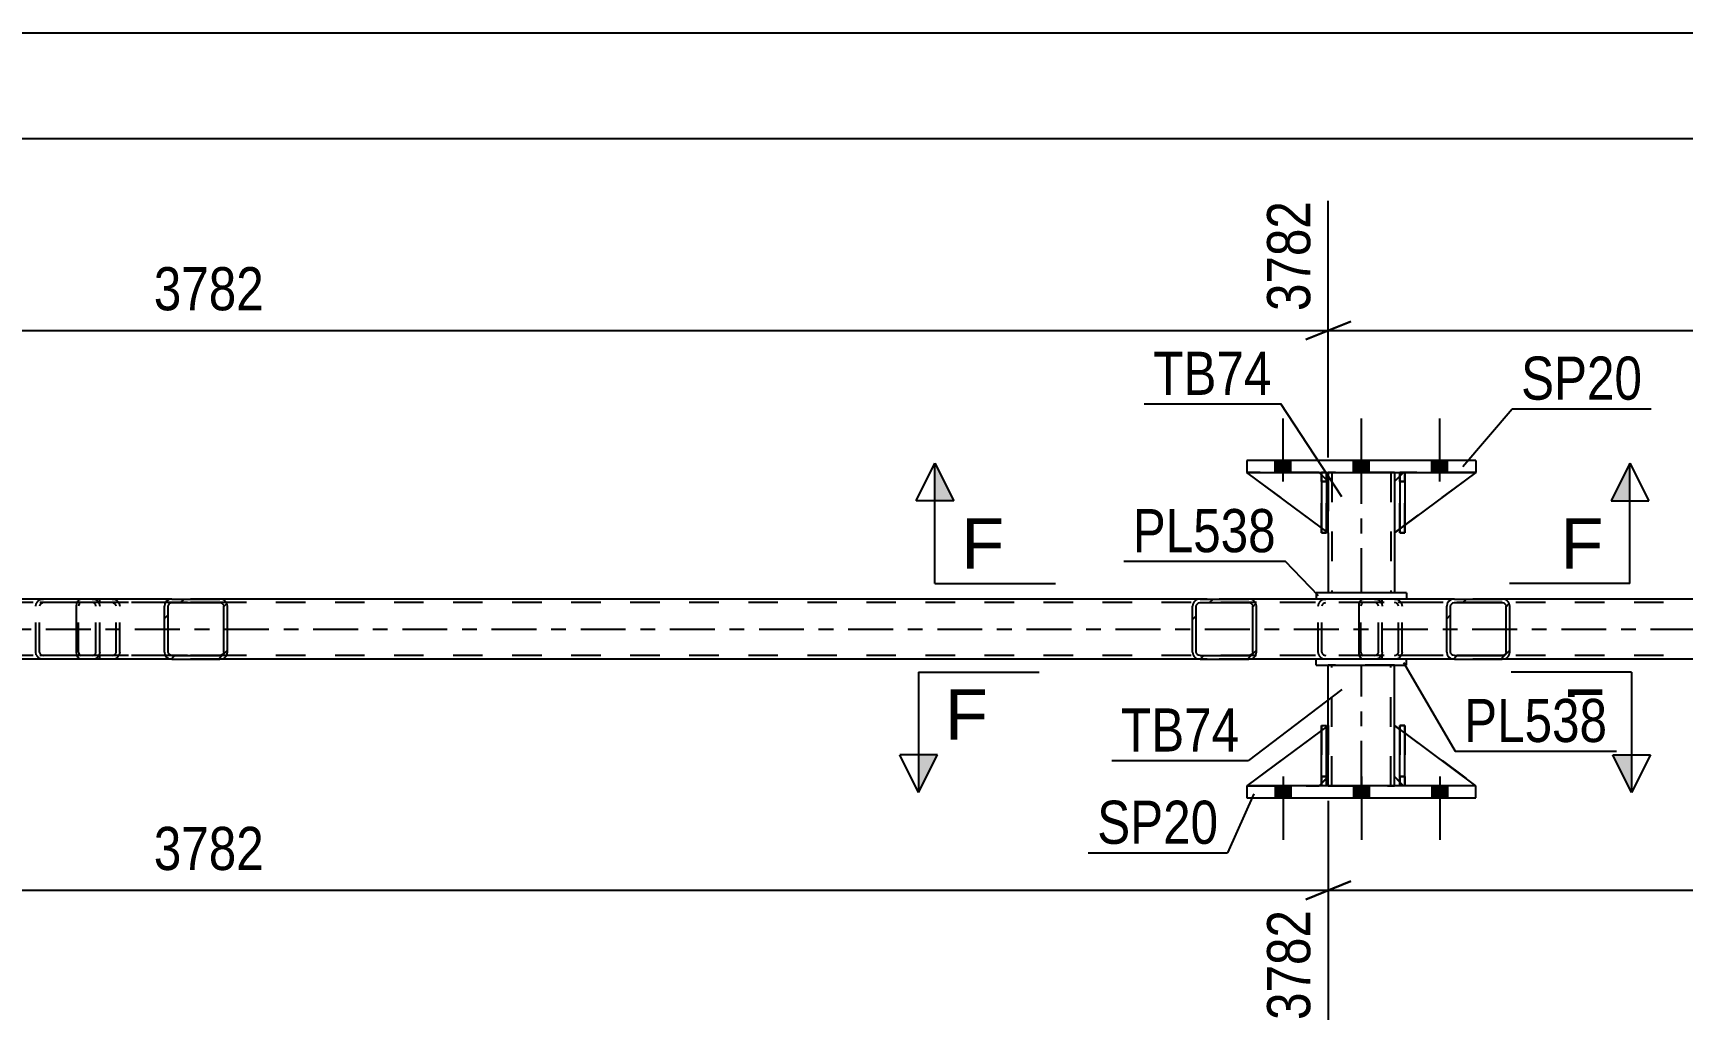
# Model space of a CAD drawing. Header units: millimetres. Extents: x 0 to 841, y 0 to 594.
# Drawn here: x 160.4 to 269.8, y 199.4 to 265.5 of the extents above; entities that cross this region are included whole.
import ezdxf

# ---------------------------------------------------------------- set-up
doc = ezdxf.new("R2010")
doc.units = ezdxf.units.MM
doc.linetypes.add('DXK_LINE_DOT2', pattern=[3.9198, 1.9599, -1.9599])
doc.linetypes.add('DXK_LINE_DOT3', pattern=[5.9187, 2.979, -0.9799, 0.9799, -0.9799])
doc.styles.add('Arial', font='ARIAL.TTF', dxfattribs={"height": 0.2})
doc.styles.add('Arial Narrow', font='ARIALN.TTF', dxfattribs={"height": 0.2})

# ---------------------------------------------------------------- blocks, each defined once
blk = doc.blocks.new('Part-122573939-2884 - 2767')
at = {"color": 7, "linetype": 'DXK_LINE_DOT2'}
for p, q in [((251.42, 219.55), (251.1, 219.55)), ((251.1, 216.15), (251.1, 219.55)), ((251.1, 219.55), (251.1, 215.55)), ((251.42, 219.55), (251.42, 216.15)), ((251.42, 215.55), (251.42, 219.55)), ((251.42, 216.15), (251.1, 216.15)), ((251.1, 215.55), (251.1, 216.15)), ((251.42, 216.15), (251.42, 215.55)), ((251.42, 215.55), (251.1, 215.55)), ((251.42, 215.55), (251.42, 215.55))]:
    blk.add_line(p, q, dxfattribs=at)
blk = doc.blocks.new('Part-122573939-2886 - 2767')
at = {"color": 2, "linetype": 'Continuous'}
for p, q in [((251.1, 215.55), (251.1, 219.55)), ((251.1, 219.55), (251.42, 219.55)), ((251.42, 215.55), (251.42, 219.55)), ((251.1, 215.55), (251.1, 215.55)), ((251.42, 215.55), (251.1, 215.55))]:
    blk.add_line(p, q, dxfattribs=at)
at = {"color": 7, "linetype": 'DXK_LINE_DOT2'}
for p, q in [((251.1, 219.55), (251.1, 216.15)), ((251.42, 216.15), (251.42, 219.55)), ((251.1, 216.15), (251.1, 215.55)), ((251.1, 216.15), (251.42, 216.15)), ((251.42, 215.55), (251.42, 216.15)), ((251.42, 215.55), (251.42, 215.55))]:
    blk.add_line(p, q, dxfattribs=at)
blk = doc.blocks.new('Part-122573939-2887 - 2767')
at = {"color": 7, "linetype": 'DXK_LINE_DOT2'}
for p, q in [((246.35, 219.55), (240.95, 215.55)), ((246.35, 216.15), (246.35, 219.55)), ((246.35, 219.55), (246.35, 216.15)), ((245.75, 215.55), (246.35, 216.15)), ((246.35, 216.15), (245.75, 215.55)), ((246.35, 216.15), (246.35, 216.15)), ((240.95, 215.55), (245.75, 215.55))]:
    blk.add_line(p, q, dxfattribs=at)
blk = doc.blocks.new('Part-122573939-2888 - 2767')
at = {"color": 2, "linetype": 'Continuous'}
for p, q in [((245.9, 219.22), (240.95, 215.55)), ((246.35, 219.55), (246.22, 219.45)), ((246.35, 216.15), (246.35, 219.55)), ((245.9, 215.7), (245.75, 215.55)), ((246.35, 216.15), (246.22, 216.02)), ((246.35, 216.15), (246.35, 216.15))]:
    blk.add_line(p, q, dxfattribs=at)
at = {"color": 7, "linetype": 'DXK_LINE_DOT2'}
for p, q in [((246.22, 219.45), (245.9, 219.22)), ((246.35, 216.15), (246.35, 219.55)), ((246.35, 216.15), (245.75, 215.55)), ((246.22, 216.02), (245.9, 215.7)), ((240.95, 215.55), (245.75, 215.55))]:
    blk.add_line(p, q, dxfattribs=at)
blk = doc.blocks.new('Part-122573939-2889 - 2767')
at = {"color": 7, "linetype": 'DXK_LINE_DOT2'}
for p, q in [((245.9, 235.75), (245.9, 236.35)), ((245.9, 236.35), (245.9, 236.35)), ((245.9, 236.35), (245.9, 232.35)), ((246.22, 236.35), (245.9, 236.35)), ((245.9, 232.35), (245.9, 235.75)), ((245.9, 235.75), (246.22, 235.75)), ((246.22, 235.75), (246.22, 236.35)), ((246.22, 232.35), (246.22, 236.35)), ((246.22, 235.75), (246.22, 232.35)), ((245.9, 232.35), (246.22, 232.35))]:
    blk.add_line(p, q, dxfattribs=at)
blk = doc.blocks.new('Part-122573939-2827 - 2767')
at = {"color": 2, "linetype": 'Continuous'}
for p, q in [((245.9, 215.55), (245.9, 219.55)), ((245.9, 219.55), (246.22, 219.55)), ((246.22, 215.55), (246.22, 219.55)), ((245.9, 215.55), (245.9, 215.55)), ((246.22, 215.55), (245.9, 215.55))]:
    blk.add_line(p, q, dxfattribs=at)
at = {"color": 7, "linetype": 'DXK_LINE_DOT2'}
for p, q in [((245.9, 219.55), (245.9, 216.15)), ((246.22, 216.15), (246.22, 219.55)), ((245.9, 216.15), (245.9, 215.55)), ((245.9, 216.15), (246.22, 216.15)), ((246.22, 215.55), (246.22, 216.15)), ((246.22, 215.55), (246.22, 215.55))]:
    blk.add_line(p, q, dxfattribs=at)
blk = doc.blocks.new('Part-122573939-2832 - 2767')
at = {"color": 7, "linetype": 'DXK_LINE_DOT2'}
for p, q in [((250.75, 216.15), (250.75, 219.55)), ((250.75, 219.55), (256.15, 215.55)), ((251.35, 215.55), (250.75, 216.15)), ((256.15, 215.55), (251.35, 215.55))]:
    blk.add_line(p, q, dxfattribs=at)
blk = doc.blocks.new('Part-122573939-2833 - 2767')
at = {"color": 2, "linetype": 'Continuous'}
for p, q in [((250.75, 216.15), (250.75, 219.55)), ((251.1, 219.29), (250.75, 219.55)), ((256.15, 215.55), (251.42, 219.05)), ((251.1, 215.79), (250.75, 216.15))]:
    blk.add_line(p, q, dxfattribs=at)
at = {"color": 7, "linetype": 'DXK_LINE_DOT2'}
for p, q in [((251.42, 219.05), (251.1, 219.29)), ((251.35, 215.55), (251.1, 215.79)), ((256.15, 215.55), (251.35, 215.55)), ((256.15, 215.55), (256.15, 215.55)), ((256.15, 215.55), (256.15, 215.55))]:
    blk.add_line(p, q, dxfattribs=at)
blk = doc.blocks.new('Part-122573939-2854 - 2767')
at = {"color": 2, "linetype": 'Continuous'}
for p, q in [((245.9, 232.68), (240.95, 236.35)), ((245.9, 236.19), (245.75, 236.35)), ((246.35, 235.75), (246.22, 235.87)), ((246.35, 235.75), (246.35, 235.75)), ((246.35, 232.35), (246.35, 235.75)), ((246.22, 232.44), (246.35, 232.35)), ((246.35, 232.35), (246.35, 232.35))]:
    blk.add_line(p, q, dxfattribs=at)
at = {"color": 7, "linetype": 'DXK_LINE_DOT2'}
for p, q in [((245.75, 236.35), (240.95, 236.35)), ((245.75, 236.35), (246.35, 235.75)), ((246.22, 235.87), (245.9, 236.19)), ((246.35, 235.75), (246.35, 232.35)), ((246.22, 232.44), (245.9, 232.68))]:
    blk.add_line(p, q, dxfattribs=at)
blk = doc.blocks.new('Part-122573939-2855 - 2767')
at = {"color": 7, "linetype": 'DXK_LINE_DOT2'}
for p, q in [((246.35, 232.35), (240.95, 236.35)), ((240.95, 236.35), (245.75, 236.35)), ((245.75, 236.35), (246.35, 235.75)), ((246.35, 235.75), (245.75, 236.35)), ((246.35, 235.75), (246.35, 232.35)), ((246.35, 235.75), (246.35, 235.75)), ((246.35, 235.75), (246.35, 232.35))]:
    blk.add_line(p, q, dxfattribs=at)
blk = doc.blocks.new('Part-122573939-2856 - 2767')
at = {"color": 2, "linetype": 'Continuous'}
for p, q in [((251.42, 236.35), (251.1, 236.35)), ((251.1, 236.35), (251.1, 232.35)), ((251.42, 236.35), (251.42, 236.35)), ((251.42, 236.35), (251.42, 232.35)), ((251.42, 232.35), (251.1, 232.35))]:
    blk.add_line(p, q, dxfattribs=at)
at = {"color": 7, "linetype": 'DXK_LINE_DOT2'}
for p, q in [((251.1, 235.75), (251.1, 236.35)), ((251.42, 235.75), (251.1, 235.75)), ((251.1, 235.75), (251.1, 232.35)), ((251.42, 235.75), (251.42, 236.35)), ((251.42, 236.35), (251.42, 236.35)), ((251.42, 232.35), (251.42, 235.75))]:
    blk.add_line(p, q, dxfattribs=at)
blk = doc.blocks.new('Part-122573939-2921 - 2767')
at = {"color": 2, "linetype": 'Continuous'}
for p, q in [((251.55, 228.35), (245.55, 228.35)), ((245.55, 228.35), (245.55, 227.95)), ((251.55, 228.35), (251.55, 227.95))]:
    blk.add_line(p, q, dxfattribs=at)
at = {"color": 7, "linetype": 'DXK_LINE_DOT2'}
blk.add_line((251.55, 227.95), (245.55, 227.95), dxfattribs=at)
blk = doc.blocks.new('Part-122573939-2876 - 2767')
at = {"color": 2, "linetype": 'Continuous'}
for p, q in [((251.1, 236.1), (250.75, 235.75)), ((250.75, 235.75), (250.75, 232.35)), ((256.15, 236.35), (251.42, 232.85)), ((251.1, 232.61), (250.75, 232.35))]:
    blk.add_line(p, q, dxfattribs=at)
at = {"color": 7, "linetype": 'DXK_LINE_DOT2'}
for p, q in [((251.35, 236.35), (251.1, 236.1)), ((256.15, 236.35), (251.35, 236.35)), ((251.42, 232.85), (251.1, 232.61))]:
    blk.add_line(p, q, dxfattribs=at)
blk = doc.blocks.new('Part-122573939-2877 - 2767')
at = {"color": 7, "linetype": 'DXK_LINE_DOT2'}
for p, q in [((251.35, 236.35), (250.75, 235.75)), ((250.75, 232.35), (256.15, 236.35)), ((250.75, 235.75), (250.75, 232.35)), ((256.15, 236.35), (251.35, 236.35))]:
    blk.add_line(p, q, dxfattribs=at)
blk = doc.blocks.new('Bolt-122573939-2943 - 2767')
at = {"linetype": 'Continuous'}
for points in [[(243.87, 215.55), (242.83, 215.55), (242.83, 214.75), (243.87, 214.75)], [(243.87, 215.55), (242.83, 215.55), (242.83, 214.75), (243.87, 214.75)], [(243.87, 215.55), (242.83, 215.55), (242.83, 214.75), (243.87, 214.75)], [(249.07, 215.55), (248.03, 215.55), (248.03, 214.75), (249.07, 214.75)], [(249.07, 215.55), (248.03, 215.55), (248.03, 214.75), (249.07, 214.75)], [(254.27, 215.55), (253.23, 215.55), (253.23, 214.75), (254.27, 214.75)], [(254.27, 215.55), (253.23, 215.55), (253.23, 214.75), (254.27, 214.75)], [(254.27, 215.55), (253.23, 215.55), (253.23, 214.75), (254.27, 214.75)]]:
    blk.add_hatch(color=1, dxfattribs=at).paths.add_polyline_path(points)
at = {"color": 1, "linetype": 'Continuous'}
for p, q in [((243.35, 216.15), (243.35, 211.95)), ((243.35, 216.15), (243.35, 211.95)), ((243.35, 216.15), (243.35, 211.95)), ((248.55, 216.15), (248.55, 211.95)), ((248.55, 216.15), (248.55, 211.95)), ((253.75, 216.15), (253.75, 211.95)), ((253.75, 216.15), (253.75, 211.95)), ((253.75, 216.15), (253.75, 211.95)), ((242.83, 215.55), (242.83, 214.75)), ((242.83, 215.55), (242.83, 214.75)), ((242.83, 215.55), (242.83, 214.75)), ((243.87, 215.55), (243.87, 214.75)), ((243.87, 215.55), (243.87, 214.75)), ((243.87, 215.55), (243.87, 214.75)), ((248.03, 215.55), (248.03, 214.75)), ((248.03, 215.55), (248.03, 214.75)), ((249.07, 215.55), (249.07, 214.75)), ((249.07, 215.55), (249.07, 214.75)), ((253.23, 215.55), (253.23, 214.75)), ((253.23, 215.55), (253.23, 214.75)), ((253.23, 215.55), (253.23, 214.75)), ((254.27, 215.55), (254.27, 214.75)), ((254.27, 215.55), (254.27, 214.75)), ((254.27, 215.55), (254.27, 214.75))]:
    blk.add_line(p, q, dxfattribs=at)
blk = doc.blocks.new('Bolt-122573939-2944 - 2767')
at = {"linetype": 'Continuous'}
for points in [[(242.83, 236.35), (243.87, 236.35), (243.87, 237.15), (242.83, 237.15)], [(242.83, 236.35), (243.87, 236.35), (243.87, 237.15), (242.83, 237.15)], [(242.83, 236.35), (243.87, 236.35), (243.87, 237.15), (242.83, 237.15)], [(248.03, 236.35), (249.07, 236.35), (249.07, 237.15), (248.03, 237.15)], [(248.03, 236.35), (249.07, 236.35), (249.07, 237.15), (248.03, 237.15)], [(253.23, 236.35), (254.27, 236.35), (254.27, 237.15), (253.23, 237.15)], [(253.23, 236.35), (254.27, 236.35), (254.27, 237.15), (253.23, 237.15)], [(253.23, 236.35), (254.27, 236.35), (254.27, 237.15), (253.23, 237.15)]]:
    blk.add_hatch(color=1, dxfattribs=at).paths.add_polyline_path(points)
at = {"color": 1, "linetype": 'Continuous'}
for p, q in [((243.35, 235.75), (243.35, 239.95)), ((243.35, 235.75), (243.35, 239.95)), ((243.35, 235.75), (243.35, 239.95)), ((248.55, 235.75), (248.55, 239.95)), ((248.55, 235.75), (248.55, 239.95)), ((253.75, 235.75), (253.75, 239.95)), ((253.75, 235.75), (253.75, 239.95)), ((253.75, 235.75), (253.75, 239.95)), ((242.83, 236.35), (242.83, 237.15)), ((242.83, 236.35), (242.83, 237.15)), ((242.83, 236.35), (242.83, 237.15)), ((243.87, 236.35), (243.87, 237.15)), ((243.87, 236.35), (243.87, 237.15)), ((243.87, 236.35), (243.87, 237.15)), ((248.03, 236.35), (248.03, 237.15)), ((248.03, 236.35), (248.03, 237.15)), ((249.07, 236.35), (249.07, 237.15)), ((249.07, 236.35), (249.07, 237.15)), ((253.23, 236.35), (253.23, 237.15)), ((253.23, 236.35), (253.23, 237.15)), ((253.23, 236.35), (253.23, 237.15)), ((254.27, 236.35), (254.27, 237.15)), ((254.27, 236.35), (254.27, 237.15)), ((254.27, 236.35), (254.27, 237.15))]:
    blk.add_line(p, q, dxfattribs=at)
blk = doc.blocks.new('Part-122573939-2958 - 2767')
at = {"color": 2, "linetype": 'Continuous'}
for p, q in [((246.35, 236.35), (246.35, 235.75)), ((250.75, 236.35), (250.75, 235.75)), ((246.35, 232.35), (246.35, 228.35)), ((250.75, 232.35), (250.75, 228.35))]:
    blk.add_line(p, q, dxfattribs=at)
at = {"color": 7, "linetype": 'DXK_LINE_DOT2'}
for p, q in [((250.75, 236.35), (246.35, 236.35)), ((246.35, 235.75), (246.35, 232.35)), ((246.59, 236.35), (246.59, 228.35)), ((250.51, 236.35), (250.51, 228.35)), ((250.75, 235.75), (250.75, 232.35)), ((250.75, 228.35), (246.35, 228.35))]:
    blk.add_line(p, q, dxfattribs=at)
at = {"color": 7, "linetype": 'DXK_LINE_DOT3'}
blk.add_line((248.55, 228.35), (248.55, 236.35), dxfattribs=at)
blk = doc.blocks.new('Part-122573939-2960 - 2767')
at = {"color": 7, "linetype": 'DXK_LINE_DOT2'}
for p, q in [((251.1, 235.75), (251.1, 236.35)), ((251.1, 236.35), (251.1, 236.35)), ((251.1, 236.35), (251.1, 232.35)), ((251.42, 236.35), (251.1, 236.35)), ((251.1, 232.35), (251.1, 235.75)), ((251.1, 235.75), (251.42, 235.75)), ((251.42, 235.75), (251.42, 236.35)), ((251.42, 232.35), (251.42, 236.35)), ((251.42, 235.75), (251.42, 232.35)), ((251.1, 232.35), (251.42, 232.35))]:
    blk.add_line(p, q, dxfattribs=at)
blk = doc.blocks.new('Part-122573939-2968 - 2767')
at = {"color": 2, "linetype": 'Continuous'}
for p, q in [((246.22, 236.35), (245.9, 236.35)), ((245.9, 236.35), (245.9, 232.35)), ((246.22, 236.35), (246.22, 236.35)), ((246.22, 236.35), (246.22, 232.35)), ((246.22, 232.35), (245.9, 232.35))]:
    blk.add_line(p, q, dxfattribs=at)
at = {"color": 7, "linetype": 'DXK_LINE_DOT2'}
for p, q in [((245.9, 235.75), (245.9, 236.35)), ((246.22, 235.75), (245.9, 235.75)), ((245.9, 235.75), (245.9, 232.35)), ((246.22, 235.75), (246.22, 236.35)), ((246.22, 236.35), (246.22, 236.35)), ((246.22, 232.35), (246.22, 235.75))]:
    blk.add_line(p, q, dxfattribs=at)
blk = doc.blocks.new('Part-122573939-2976 - 2767')
at = {"color": 2, "linetype": 'Continuous'}
for p, q in [((256.15, 215.55), (240.95, 215.55)), ((240.95, 215.55), (240.95, 214.75)), ((240.95, 214.75), (256.15, 214.75)), ((256.15, 214.75), (256.15, 215.55))]:
    blk.add_line(p, q, dxfattribs=at)
blk = doc.blocks.new('Part-122573939-2981 - 2767')
at = {"color": 2, "linetype": 'Continuous'}
for p, q in [((256.15, 237.15), (240.95, 237.15)), ((240.95, 237.15), (240.95, 236.35)), ((256.15, 237.15), (256.15, 236.35)), ((240.95, 236.35), (256.15, 236.35))]:
    blk.add_line(p, q, dxfattribs=at)
blk = doc.blocks.new('Part-122573939-2986 - 2767')
at = {"color": 2, "linetype": 'Continuous'}
for p, q in [((246.35, 219.55), (246.35, 223.55)), ((250.75, 219.55), (250.75, 223.55)), ((246.35, 215.55), (246.35, 216.15)), ((250.75, 215.55), (250.75, 216.15))]:
    blk.add_line(p, q, dxfattribs=at)
at = {"color": 7, "linetype": 'DXK_LINE_DOT2'}
for p, q in [((250.75, 223.55), (246.35, 223.55)), ((246.59, 215.55), (246.59, 223.55)), ((250.51, 215.55), (250.51, 223.55)), ((246.35, 216.15), (246.35, 219.55)), ((250.75, 216.15), (250.75, 219.55)), ((246.35, 215.55), (250.75, 215.55))]:
    blk.add_line(p, q, dxfattribs=at)
at = {"color": 7, "linetype": 'DXK_LINE_DOT3'}
blk.add_line((248.55, 215.55), (248.55, 223.55), dxfattribs=at)
blk = doc.blocks.new('Part-122573939-2991 - 2767')
at = {"color": 2, "linetype": 'Continuous'}
for p, q in [((245.55, 223.55), (245.55, 223.95)), ((245.55, 223.55), (251.55, 223.55)), ((251.55, 223.55), (251.55, 223.95))]:
    blk.add_line(p, q, dxfattribs=at)
at = {"color": 7, "linetype": 'DXK_LINE_DOT2'}
blk.add_line((251.55, 223.95), (245.55, 223.95), dxfattribs=at)
blk = doc.blocks.new('Part-122573939-2993 - 2767')
at = {"color": 7, "linetype": 'DXK_LINE_DOT2'}
for p, q in [((245.9, 219.55), (246.22, 219.55)), ((245.9, 216.15), (245.9, 219.55)), ((245.9, 219.55), (245.9, 215.55)), ((246.22, 219.55), (246.22, 216.15)), ((246.22, 215.55), (246.22, 219.45)), ((246.22, 216.15), (245.9, 216.15)), ((245.9, 215.55), (245.9, 216.15)), ((246.22, 216.15), (246.22, 215.55)), ((246.22, 215.55), (245.9, 215.55)), ((246.22, 215.55), (246.22, 215.55))]:
    blk.add_line(p, q, dxfattribs=at)
blk = doc.blocks.new('Part-122573939-2995 - 2767')
at = {"linetype": 'Continuous'}
h = blk.add_hatch(dxfattribs=at)
h.set_pattern_fill('', scale=0.7, style=0, pattern_type=0)
h.set_pattern_definition([(45, (258.3638, 227.6517), (-1.57154, 1.57154), [])])
h.paths.add_polyline_path([(258.4, 227.47), (258.36, 227.65), (258.25, 227.81), (258.09, 227.91), (257.9, 227.95), (254.72, 227.95), (254.52, 227.91), (254.36, 227.81), (254.25, 227.65), (254.21, 227.47), (254.21, 224.43), (254.25, 224.24), (254.36, 224.09), (254.52, 223.98), (254.72, 223.95), (257.9, 223.95), (258.09, 223.98), (258.25, 224.09), (258.36, 224.24), (258.4, 224.43)])
h.paths.add_polyline_path([(258.13, 224.34), (258.08, 224.26), (258, 224.21), (257.9, 224.19), (254.72, 224.19), (254.62, 224.21), (254.54, 224.26), (254.48, 224.34), (254.46, 224.43), (254.46, 227.47), (254.48, 227.56), (254.54, 227.64), (254.62, 227.69), (254.72, 227.71), (257.9, 227.71), (258, 227.69), (258.08, 227.64), (258.13, 227.56), (258.15, 227.47), (258.15, 224.43)])
at = {"color": 2, "linetype": 'Continuous'}
for p, q in [((248.41, 227.65), (248.47, 227.81)), ((248.47, 227.81), (248.55, 227.91)), ((248.55, 227.91), (248.66, 227.95)), ((254.72, 227.95), (248.66, 227.95)), ((254.72, 227.95), (254.52, 227.91)), ((254.62, 227.69), (254.72, 227.71)), ((254.72, 227.95), (257.9, 227.95)), ((254.72, 227.71), (257.9, 227.71)), ((258.09, 227.91), (257.9, 227.95)), ((257.9, 227.71), (258, 227.69)), ((248.39, 227.47), (248.41, 227.65)), ((248.39, 224.43), (248.39, 227.47)), ((254.25, 227.65), (254.21, 227.47)), ((254.21, 224.43), (254.21, 227.47)), ((254.46, 227.47), (254.48, 227.56)), ((254.46, 224.43), (254.46, 227.47)), ((254.48, 227.56), (254.54, 227.64)), ((254.54, 227.64), (254.62, 227.69)), ((258, 227.69), (258.08, 227.64)), ((258.08, 227.64), (258.13, 227.56)), ((258.13, 227.56), (258.15, 227.47)), ((258.15, 224.43), (258.15, 227.47)), ((258.4, 227.47), (258.36, 227.65)), ((258.4, 224.43), (258.4, 227.47)), ((248.41, 224.24), (248.39, 224.43)), ((254.21, 224.43), (254.25, 224.24)), ((254.48, 224.34), (254.46, 224.43)), ((258.15, 224.43), (258.13, 224.34)), ((258.36, 224.24), (258.4, 224.43)), ((248.47, 224.09), (248.41, 224.24)), ((248.55, 223.98), (248.47, 224.09)), ((248.66, 223.95), (248.55, 223.98)), ((254.72, 223.95), (248.66, 223.95)), ((254.54, 224.26), (254.48, 224.34)), ((254.52, 223.98), (254.72, 223.95)), ((254.62, 224.21), (254.54, 224.26)), ((254.72, 224.19), (254.62, 224.21)), ((254.72, 224.19), (257.9, 224.19)), ((254.72, 223.95), (257.9, 223.95)), ((258, 224.21), (257.9, 224.19)), ((257.9, 223.95), (258.09, 223.98)), ((258.08, 224.26), (258, 224.21)), ((258.13, 224.34), (258.08, 224.26))]:
    blk.add_line(p, q, dxfattribs=at)
at = {"color": 7, "linetype": 'DXK_LINE_DOT2'}
for p, q in [((248.66, 227.71), (248.61, 227.69)), ((257.9, 227.71), (248.66, 227.71)), ((249.93, 227.71), (249.93, 227.95)), ((250.75, 227.95), (250.94, 227.91)), ((250.85, 227.69), (250.75, 227.71)), ((257.9, 227.95), (254.72, 227.95)), ((248.53, 227.56), (248.52, 227.47)), ((248.52, 224.43), (248.52, 227.47)), ((248.56, 227.64), (248.53, 227.56)), ((248.61, 227.69), (248.56, 227.64)), ((250.93, 227.64), (250.85, 227.69)), ((250.98, 227.56), (250.93, 227.64)), ((251, 227.47), (250.98, 227.56)), ((251, 224.43), (251, 227.47)), ((251.21, 227.65), (251.25, 227.47)), ((251.25, 224.43), (251.25, 227.47)), ((248.52, 224.43), (248.53, 224.34)), ((250.98, 224.34), (251, 224.43)), ((251.25, 224.43), (251.21, 224.24)), ((248.53, 224.34), (248.56, 224.26)), ((248.56, 224.26), (248.61, 224.21)), ((248.61, 224.21), (248.66, 224.19)), ((257.9, 224.19), (248.66, 224.19)), ((249.93, 223.95), (249.93, 224.19)), ((250.75, 224.19), (250.85, 224.21)), ((250.94, 223.98), (250.75, 223.95)), ((250.85, 224.21), (250.93, 224.26)), ((250.93, 224.26), (250.98, 224.34)), ((257.9, 223.95), (254.72, 223.95))]:
    blk.add_line(p, q, dxfattribs=at)
for centre, start, end in [((250.76, 227.45), 23.8494, 68.8059), ((250.76, 224.44), 291.1941, 336.1506)]:
    blk.add_arc(centre, 0.492, start, end, dxfattribs=at)
at = {"color": 2, "linetype": 'Continuous'}
for centre, start, end in [((254.7, 227.45), 111.1941, 156.1506), ((257.91, 227.45), 23.8494, 68.8059), ((254.7, 224.44), 203.8494, 248.8059), ((257.91, 224.44), 291.1941, 336.1506)]:
    blk.add_arc(centre, 0.492, start, end, dxfattribs=at)
blk = doc.blocks.new('Part-122573939-2996 - 2767')
at = {"linetype": 'Continuous'}
h = blk.add_hatch(dxfattribs=at)
h.set_pattern_fill('', scale=0.7, style=0, pattern_type=0)
h.set_pattern_definition([(45, (241.5458, 227.6517), (-1.57154, 1.57154), [])])
h.paths.add_polyline_path([(241.58, 227.47), (241.55, 227.65), (241.44, 227.81), (241.27, 227.91), (241.07, 227.95), (237.84, 227.95), (237.64, 227.91), (237.48, 227.81), (237.37, 227.65), (237.33, 227.47), (237.33, 224.43), (237.37, 224.24), (237.48, 224.09), (237.64, 223.98), (237.84, 223.95), (241.07, 223.95), (241.27, 223.98), (241.44, 224.09), (241.55, 224.24), (241.58, 224.43)])
h.paths.add_polyline_path([(241.31, 224.34), (241.25, 224.26), (241.17, 224.21), (241.07, 224.19), (237.84, 224.19), (237.74, 224.21), (237.66, 224.26), (237.6, 224.34), (237.58, 224.43), (237.58, 227.47), (237.6, 227.56), (237.66, 227.64), (237.74, 227.69), (237.84, 227.71), (241.07, 227.71), (241.17, 227.69), (241.25, 227.64), (241.31, 227.56), (241.33, 227.47), (241.33, 224.43)])
at = {"color": 2, "linetype": 'Continuous'}
for p, q in [((237.84, 227.95), (237.64, 227.91)), ((237.74, 227.69), (237.84, 227.71)), ((237.84, 227.95), (241.07, 227.95)), ((237.84, 227.71), (241.07, 227.71)), ((248.66, 227.95), (241.07, 227.95)), ((241.27, 227.91), (241.07, 227.95)), ((241.07, 227.71), (241.17, 227.69)), ((237.37, 227.65), (237.33, 227.47)), ((237.33, 224.43), (237.33, 227.47)), ((237.58, 227.47), (237.6, 227.56)), ((237.58, 224.43), (237.58, 227.47)), ((237.6, 227.56), (237.66, 227.64)), ((237.66, 227.64), (237.74, 227.69)), ((241.17, 227.69), (241.25, 227.64)), ((241.25, 227.64), (241.31, 227.56)), ((241.31, 227.56), (241.33, 227.47)), ((241.33, 224.43), (241.33, 227.47)), ((241.58, 227.47), (241.55, 227.65)), ((241.58, 224.43), (241.58, 227.47)), ((237.33, 224.43), (237.37, 224.24)), ((237.6, 224.34), (237.58, 224.43)), ((241.33, 224.43), (241.31, 224.34)), ((241.55, 224.24), (241.58, 224.43)), ((237.66, 224.26), (237.6, 224.34)), ((237.64, 223.98), (237.84, 223.95)), ((237.74, 224.21), (237.66, 224.26)), ((237.84, 224.19), (237.74, 224.21)), ((237.84, 224.19), (241.07, 224.19)), ((237.84, 223.95), (241.07, 223.95)), ((241.17, 224.21), (241.07, 224.19)), ((241.07, 223.95), (241.27, 223.98)), ((248.66, 223.95), (241.07, 223.95)), ((241.25, 224.26), (241.17, 224.21)), ((241.31, 224.34), (241.25, 224.26))]:
    blk.add_line(p, q, dxfattribs=at)
at = {"color": 7, "linetype": 'DXK_LINE_DOT2'}
for p, q in [((241.07, 227.95), (237.84, 227.95)), ((249.42, 227.71), (237.84, 227.71)), ((245.99, 227.91), (246.19, 227.95)), ((246.09, 227.69), (246.19, 227.71)), ((249.42, 227.95), (248.66, 227.95)), ((249.42, 227.95), (249.62, 227.91)), ((249.52, 227.69), (249.42, 227.71)), ((245.68, 227.47), (245.72, 227.65)), ((245.68, 224.43), (245.68, 227.47)), ((245.95, 227.56), (245.93, 227.47)), ((245.93, 224.43), (245.93, 227.47)), ((246.01, 227.64), (245.95, 227.56)), ((246.01, 227.64), (246.03, 227.65)), ((246.03, 227.65), (246.09, 227.69)), ((249.6, 227.64), (249.52, 227.69)), ((249.66, 227.56), (249.6, 227.64)), ((249.68, 227.47), (249.66, 227.56)), ((249.68, 224.43), (249.68, 227.47)), ((249.9, 227.65), (249.93, 227.47)), ((249.93, 224.43), (249.93, 227.47)), ((245.72, 224.24), (245.68, 224.43)), ((245.93, 224.43), (245.95, 224.34)), ((249.66, 224.34), (249.68, 224.43)), ((249.93, 224.43), (249.9, 224.24)), ((249.42, 224.19), (237.84, 224.19)), ((241.07, 223.95), (237.84, 223.95)), ((245.95, 224.34), (246.01, 224.26)), ((246.19, 223.95), (245.99, 223.98)), ((246.01, 224.26), (246.03, 224.24)), ((246.03, 224.24), (246.09, 224.21)), ((246.09, 224.21), (246.19, 224.19)), ((249.42, 223.95), (248.66, 223.95)), ((249.42, 224.19), (249.52, 224.21)), ((249.62, 223.98), (249.42, 223.95)), ((249.52, 224.21), (249.6, 224.26)), ((249.6, 224.26), (249.66, 224.34))]:
    blk.add_line(p, q, dxfattribs=at)
at = {"color": 2, "linetype": 'Continuous'}
for centre, start, end in [((237.82, 227.45), 110.7583, 155.68), ((241.09, 227.45), 24.32, 69.2417), ((237.82, 224.45), 204.32, 249.2417), ((241.09, 224.45), 290.7583, 335.68)]:
    blk.add_arc(centre, 0.496, start, end, dxfattribs=at)
at = {"color": 7, "linetype": 'DXK_LINE_DOT2'}
for centre, start, end in [((246.17, 227.45), 110.7583, 155.68), ((249.44, 227.45), 24.32, 69.2417), ((246.17, 224.45), 204.32, 249.2417), ((249.44, 224.45), 290.7583, 335.68)]:
    blk.add_arc(centre, 0.496, start, end, dxfattribs=at)
blk = doc.blocks.new('Part-122573939-2997 - 2767')
at = {"linetype": 'Continuous'}
h = blk.add_hatch(dxfattribs=at)
h.set_pattern_fill('', scale=0.7, style=0, pattern_type=0)
h.set_pattern_definition([(45, (173.2296, 227.6517), (-1.57154, 1.57154), [])])
h.paths.add_polyline_path([(173.27, 227.47), (173.23, 227.65), (173.12, 227.81), (172.96, 227.91), (172.77, 227.95), (169.58, 227.95), (169.39, 227.91), (169.23, 227.81), (169.12, 227.65), (169.08, 227.47), (169.08, 224.43), (169.12, 224.24), (169.23, 224.09), (169.39, 223.98), (169.58, 223.95), (172.77, 223.95), (172.96, 223.98), (173.12, 224.09), (173.23, 224.24), (173.27, 224.43)])
h.paths.add_polyline_path([(173, 224.34), (172.94, 224.26), (172.86, 224.21), (172.77, 224.19), (169.58, 224.19), (169.48, 224.21), (169.4, 224.26), (169.35, 224.34), (169.33, 224.43), (169.33, 227.47), (169.35, 227.56), (169.4, 227.64), (169.48, 227.69), (169.58, 227.71), (172.77, 227.71), (172.86, 227.69), (172.94, 227.64), (173, 227.56), (173.02, 227.47), (173.02, 224.43)])
at = {"color": 2, "linetype": 'Continuous'}
for p, q in [((163.27, 227.65), (163.33, 227.81)), ((163.33, 227.81), (163.42, 227.91)), ((163.42, 227.91), (163.52, 227.95)), ((169.58, 227.95), (163.52, 227.95)), ((169.58, 227.95), (169.39, 227.91)), ((169.48, 227.69), (169.58, 227.71)), ((169.58, 227.95), (172.77, 227.95)), ((169.58, 227.71), (172.77, 227.71)), ((172.96, 227.91), (172.77, 227.95)), ((172.77, 227.71), (172.86, 227.69)), ((163.25, 227.47), (163.27, 227.65)), ((163.25, 224.43), (163.25, 227.47)), ((169.12, 227.65), (169.08, 227.47)), ((169.08, 224.43), (169.08, 227.47)), ((169.33, 227.47), (169.35, 227.56)), ((169.33, 224.43), (169.33, 227.47)), ((169.35, 227.56), (169.4, 227.64)), ((169.4, 227.64), (169.48, 227.69)), ((172.86, 227.69), (172.94, 227.64)), ((172.94, 227.64), (173, 227.56)), ((173, 227.56), (173.02, 227.47)), ((173.02, 224.43), (173.02, 227.47)), ((173.27, 227.47), (173.23, 227.65)), ((173.27, 224.43), (173.27, 227.47)), ((163.27, 224.24), (163.25, 224.43)), ((169.08, 224.43), (169.12, 224.24)), ((169.35, 224.34), (169.33, 224.43)), ((173.02, 224.43), (173, 224.34)), ((173.23, 224.24), (173.27, 224.43)), ((163.33, 224.09), (163.27, 224.24)), ((163.42, 223.98), (163.33, 224.09)), ((163.52, 223.95), (163.42, 223.98)), ((169.58, 223.95), (163.52, 223.95)), ((169.4, 224.26), (169.35, 224.34)), ((169.39, 223.98), (169.58, 223.95)), ((169.48, 224.21), (169.4, 224.26)), ((169.58, 224.19), (169.48, 224.21)), ((169.58, 224.19), (172.77, 224.19)), ((169.58, 223.95), (172.77, 223.95)), ((172.86, 224.21), (172.77, 224.19)), ((172.77, 223.95), (172.96, 223.98)), ((172.94, 224.26), (172.86, 224.21)), ((173, 224.34), (172.94, 224.26))]:
    blk.add_line(p, q, dxfattribs=at)
at = {"color": 7, "linetype": 'DXK_LINE_DOT2'}
for p, q in [((163.52, 227.71), (163.47, 227.69)), ((172.77, 227.71), (163.52, 227.71)), ((164.8, 227.71), (164.8, 227.95)), ((165.61, 227.95), (165.81, 227.91)), ((165.71, 227.69), (165.61, 227.71)), ((172.77, 227.95), (169.58, 227.95)), ((163.4, 227.56), (163.39, 227.47)), ((163.39, 224.43), (163.39, 227.47)), ((163.43, 227.64), (163.4, 227.56)), ((163.47, 227.69), (163.43, 227.64)), ((165.79, 227.64), (165.71, 227.69)), ((165.85, 227.56), (165.79, 227.64)), ((165.87, 227.47), (165.85, 227.56)), ((165.87, 224.43), (165.87, 227.47)), ((166.08, 227.65), (166.12, 227.47)), ((166.12, 224.43), (166.12, 227.47)), ((163.39, 224.43), (163.4, 224.34)), ((165.85, 224.34), (165.87, 224.43)), ((166.12, 224.43), (166.08, 224.24)), ((163.4, 224.34), (163.43, 224.26)), ((163.43, 224.26), (163.47, 224.21)), ((163.47, 224.21), (163.52, 224.19)), ((172.77, 224.19), (163.52, 224.19)), ((164.8, 223.95), (164.8, 224.19)), ((165.61, 224.19), (165.71, 224.21)), ((165.81, 223.98), (165.61, 223.95)), ((165.71, 224.21), (165.79, 224.26)), ((165.79, 224.26), (165.85, 224.34)), ((172.77, 223.95), (169.58, 223.95))]:
    blk.add_line(p, q, dxfattribs=at)
for centre, start, end in [((165.63, 227.45), 23.8494, 68.8059), ((165.63, 224.44), 291.1941, 336.1506)]:
    blk.add_arc(centre, 0.492, start, end, dxfattribs=at)
at = {"color": 2, "linetype": 'Continuous'}
for centre, start, end in [((169.57, 227.45), 111.1941, 156.1506), ((172.78, 227.45), 23.8494, 68.8059), ((169.57, 224.44), 203.8494, 248.8059), ((172.78, 224.44), 291.1941, 336.1506)]:
    blk.add_arc(centre, 0.492, start, end, dxfattribs=at)
blk = doc.blocks.new('Part-122573939-2998 - 2767')
at = {"linetype": 'Continuous'}
h = blk.add_hatch(dxfattribs=at)
h.set_pattern_fill('', scale=0.7, style=0, pattern_type=0)
h.set_pattern_definition([(45, (156.4116, 227.6517), (-1.57154, 1.57154), [])])
h.paths.add_polyline_path([(156.45, 227.47), (156.41, 227.65), (156.3, 227.81), (156.14, 227.91), (155.94, 227.95), (152.7, 227.95), (152.51, 227.91), (152.34, 227.81), (152.23, 227.65), (152.19, 227.47), (152.19, 224.43), (152.23, 224.24), (152.34, 224.09), (152.51, 223.98), (152.7, 223.95), (155.94, 223.95), (156.14, 223.98), (156.3, 224.09), (156.41, 224.24), (156.45, 224.43)])
h.paths.add_polyline_path([(156.18, 224.34), (156.12, 224.26), (156.04, 224.21), (155.94, 224.19), (152.7, 224.19), (152.61, 224.21), (152.52, 224.26), (152.47, 224.34), (152.45, 224.43), (152.45, 227.47), (152.47, 227.56), (152.52, 227.64), (152.61, 227.69), (152.7, 227.71), (155.94, 227.71), (156.04, 227.69), (156.12, 227.64), (156.18, 227.56), (156.2, 227.47), (156.2, 224.43)])
at = {"color": 2, "linetype": 'Continuous'}
for p, q in [((152.7, 227.95), (152.51, 227.91)), ((152.61, 227.69), (152.7, 227.71)), ((152.7, 227.95), (155.94, 227.95)), ((152.7, 227.71), (155.94, 227.71)), ((163.52, 227.95), (155.94, 227.95)), ((156.14, 227.91), (155.94, 227.95)), ((155.94, 227.71), (156.04, 227.69)), ((152.23, 227.65), (152.19, 227.47)), ((152.19, 224.43), (152.19, 227.47)), ((152.45, 227.47), (152.47, 227.56)), ((152.45, 224.43), (152.45, 227.47)), ((152.47, 227.56), (152.52, 227.64)), ((152.52, 227.64), (152.61, 227.69)), ((156.04, 227.69), (156.12, 227.64)), ((156.12, 227.64), (156.18, 227.56)), ((156.18, 227.56), (156.2, 227.47)), ((156.2, 224.43), (156.2, 227.47)), ((156.45, 227.47), (156.41, 227.65)), ((156.45, 224.43), (156.45, 227.47)), ((152.19, 224.43), (152.23, 224.24)), ((152.47, 224.34), (152.45, 224.43)), ((156.2, 224.43), (156.18, 224.34)), ((156.41, 224.24), (156.45, 224.43)), ((152.52, 224.26), (152.47, 224.34)), ((152.51, 223.98), (152.7, 223.95)), ((152.61, 224.21), (152.52, 224.26)), ((152.7, 224.19), (152.61, 224.21)), ((152.7, 224.19), (155.94, 224.19)), ((152.7, 223.95), (155.94, 223.95)), ((156.04, 224.21), (155.94, 224.19)), ((155.94, 223.95), (156.14, 223.98)), ((163.52, 223.95), (155.94, 223.95)), ((156.12, 224.26), (156.04, 224.21)), ((156.18, 224.34), (156.12, 224.26))]:
    blk.add_line(p, q, dxfattribs=at)
at = {"color": 7, "linetype": 'DXK_LINE_DOT2'}
for p, q in [((155.94, 227.95), (152.7, 227.95)), ((164.29, 227.71), (152.7, 227.71)), ((160.86, 227.91), (161.05, 227.95)), ((161.05, 227.71), (160.96, 227.69)), ((164.29, 227.95), (163.52, 227.95)), ((164.29, 227.95), (164.48, 227.91)), ((164.39, 227.69), (164.29, 227.71)), ((160.54, 227.47), (160.58, 227.65)), ((160.54, 224.43), (160.54, 227.47)), ((160.82, 227.56), (160.8, 227.47)), ((160.8, 224.43), (160.8, 227.47)), ((160.87, 227.64), (160.82, 227.56)), ((160.96, 227.69), (160.87, 227.64)), ((164.47, 227.64), (164.39, 227.69)), ((164.52, 227.56), (164.47, 227.64)), ((164.54, 227.47), (164.52, 227.56)), ((164.54, 224.43), (164.54, 227.47)), ((164.76, 227.65), (164.8, 227.47)), ((164.8, 224.43), (164.8, 227.47)), ((160.58, 224.24), (160.54, 224.43)), ((160.8, 224.43), (160.82, 224.34)), ((164.52, 224.34), (164.54, 224.43)), ((164.8, 224.43), (164.76, 224.24)), ((164.29, 224.19), (152.7, 224.19)), ((155.94, 223.95), (152.7, 223.95)), ((160.82, 224.34), (160.87, 224.26)), ((161.05, 223.95), (160.86, 223.98)), ((160.87, 224.26), (160.9, 224.24)), ((160.9, 224.24), (160.96, 224.21)), ((160.96, 224.21), (161.05, 224.19)), ((164.29, 223.95), (163.52, 223.95)), ((164.29, 224.19), (164.39, 224.21)), ((164.48, 223.98), (164.29, 223.95)), ((164.39, 224.21), (164.47, 224.26)), ((164.47, 224.26), (164.52, 224.34))]:
    blk.add_line(p, q, dxfattribs=at)
at = {"color": 2, "linetype": 'Continuous'}
for centre, start, end in [((152.69, 227.45), 110.7583, 155.68), ((155.96, 227.45), 24.32, 69.2417), ((152.69, 224.45), 204.32, 249.2417), ((155.96, 224.45), 290.7583, 335.68)]:
    blk.add_arc(centre, 0.496, start, end, dxfattribs=at)
at = {"color": 7, "linetype": 'DXK_LINE_DOT2'}
for centre, start, end in [((161.03, 227.45), 110.7583, 155.68), ((164.31, 227.45), 24.32, 69.2417), ((161.03, 224.45), 204.32, 249.2417), ((164.31, 224.45), 290.7583, 335.68)]:
    blk.add_arc(centre, 0.496, start, end, dxfattribs=at)
blk = doc.blocks.new('Part-122573939-3036 - 2767')
at = {"color": 7, "linetype": 'DXK_LINE_DOT2'}
for p, q in [((770.34, 227.71), (107.94, 227.71)), ((172.77, 227.95), (152.7, 227.95)), ((257.9, 227.95), (237.84, 227.95)), ((770.34, 224.19), (107.94, 224.19)), ((172.77, 223.95), (152.7, 223.95)), ((257.9, 223.95), (237.84, 223.95))]:
    blk.add_line(p, q, dxfattribs=at)
at = {"color": 2, "linetype": 'Continuous'}
for p, q in [((237.84, 227.95), (172.77, 227.95)), ((322.97, 227.95), (257.9, 227.95)), ((237.84, 223.95), (172.77, 223.95)), ((322.97, 223.95), (257.9, 223.95))]:
    blk.add_line(p, q, dxfattribs=at)
at = {"color": 7, "linetype": 'DXK_LINE_DOT3'}
blk.add_line((107.94, 225.95), (770.34, 225.95), dxfattribs=at)
blk = doc.blocks.new('StraightDimension-122573939-3074 - 2767')
at = {"color": 7, "linetype": 'Continuous'}
blk.add_line((97.72, 258.54), (780.56, 258.54), dxfattribs=at)
blk = doc.blocks.new('StraightDimension-122573939-3095 - 2767')
at = {"color": 7, "linetype": 'Continuous'}
blk.add_line((97.08, 265.55), (781.2, 265.55), dxfattribs=at)
blk = doc.blocks.new('StraightDimension-122573939-3106 - 2767')
at = {"color": 7, "linetype": 'Continuous'}
for p, q in [((246.35, 237.35), (246.35, 254.39)), ((244.85, 245.18), (247.85, 246.38)), ((97.72, 245.78), (246.35, 245.78))]:
    blk.add_line(p, q, dxfattribs=at)
at = {"color": 0}
blk.add_wipeout([(176.29, 246.53), (176.29, 250.73), (167.78, 250.73), (167.78, 246.53)], dxfattribs=at)
at = {"color": 3, "style": 'Arial Narrow'}
blk.add_text('3782', height=2.863, dxfattribs=at).set_placement((168.38, 247.13))
at = {"color": 0, "linetype": 'Continuous'}
blk.add_wipeout([(245.75, 254.99), (241.55, 254.99), (241.55, 246.48), (245.75, 246.48)], dxfattribs=at)
at = {"color": 3, "linetype": 'Continuous', "style": 'Arial Narrow'}
blk.add_text('3782', height=2.863, rotation=90.0002, dxfattribs=at).set_placement((245.15, 247.08))
blk = doc.blocks.new('StraightDimension-122573939-3110 - 2767')
at = {"color": 7, "linetype": 'Continuous'}
for p, q in [((246.35, 237.35), (246.35, 254.39)), ((247.85, 246.38), (244.85, 245.18)), ((246.35, 245.78), (501.75, 245.78))]:
    blk.add_line(p, q, dxfattribs=at)
blk = doc.blocks.new('StraightDimension-122573939-3169 - 2767')
at = {"color": 7, "linetype": 'Continuous'}
for p, q in [((246.35, 214.55), (246.35, 199.99)), ((244.85, 208), (247.85, 209.2)), ((97.72, 208.6), (246.35, 208.6))]:
    blk.add_line(p, q, dxfattribs=at)
at = {"color": 0}
blk.add_wipeout([(176.29, 209.35), (176.29, 213.55), (167.78, 213.55), (167.78, 209.35)], dxfattribs=at)
at = {"color": 3, "style": 'Arial Narrow'}
blk.add_text('3782', height=2.863, dxfattribs=at).set_placement((168.38, 209.95))
at = {"color": 0, "linetype": 'Continuous'}
blk.add_wipeout([(245.75, 207.9), (241.55, 207.9), (241.55, 199.39), (245.75, 199.39)], dxfattribs=at)
at = {"color": 3, "linetype": 'Continuous', "style": 'Arial Narrow'}
blk.add_text('3782', height=2.863, rotation=90.0002, dxfattribs=at).set_placement((245.15, 199.99))
blk = doc.blocks.new('StraightDimension-122573939-3174 - 2767')
at = {"color": 7, "linetype": 'Continuous'}
for p, q in [((246.35, 214.55), (246.35, 199.99)), ((247.85, 209.2), (244.85, 208)), ((246.35, 208.6), (501.75, 208.6))]:
    blk.add_line(p, q, dxfattribs=at)
blk = doc.blocks.new('SectionMark-122573939-3220 - 2767')
at = {"linetype": 'Continuous'}
for points in [[(219.15, 217.6), (220.4, 217.6), (219.15, 215.1)], [(265.23, 217.6), (266.48, 217.6), (266.48, 215.1)]]:
    blk.add_hatch(color=6, dxfattribs=at).paths.add_polyline_path(points)
at = {"color": 6, "linetype": 'Continuous'}
for p, q in [((219.15, 223.1), (227.15, 223.1)), ((219.15, 223.1), (219.15, 215.1)), ((266.48, 223.1), (258.48, 223.1)), ((266.48, 223.1), (266.48, 215.1)), ((219.15, 215.1), (217.9, 217.6)), ((220.4, 217.6), (217.9, 217.6)), ((219.15, 215.1), (220.4, 217.6)), ((265.23, 217.6), (267.73, 217.6)), ((266.48, 215.1), (265.23, 217.6)), ((267.73, 217.6), (266.48, 215.1))]:
    blk.add_line(p, q, dxfattribs=at)
at = {"color": 0, "linetype": 'Continuous'}
for points in [[(223.75, 218.6), (223.75, 222.1), (220.9, 222.1), (220.9, 218.6)], [(264.73, 218.6), (264.73, 222.1), (261.88, 222.1), (261.88, 218.6)]]:
    blk.add_wipeout(points, dxfattribs=at)
at = {"color": 3, "linetype": 'Continuous', "style": 'Arial'}
for p in [(220.9, 218.6), (261.88, 218.6)]:
    blk.add_text('F', height=3.34, dxfattribs=at).set_placement(p)
blk = doc.blocks.new('Mark-122573939-2917 - 2767')
at = {"color": 30, "linetype": 'Continuous'}
for p in [(232.77, 230.46), (245.71, 228.15)]:
    blk.add_line(p, (243.48, 230.46), dxfattribs=at)
at = {"color": 0}
blk.add_wipeout([(242.88, 231.06), (242.88, 234.06), (233.37, 234.06), (233.37, 231.06)], dxfattribs=at)
blk.add_wipeout([(242.88, 231.06), (242.88, 234.06), (233.37, 234.06), (233.37, 231.06)], dxfattribs=at)
at = {"color": 3, "style": 'Arial Narrow'}
blk.add_text('PL538', height=2.863, dxfattribs=at).set_placement((233.37, 231.06))
blk = doc.blocks.new('Mark-122573939-2954 - 2767')
at = {"color": 30, "linetype": 'Continuous'}
for p in [(234.13, 240.91), (247.24, 234.74)]:
    blk.add_line(p, (243.19, 240.91), dxfattribs=at)
at = {"color": 0}
blk.add_wipeout([(242.59, 241.51), (242.59, 244.51), (234.73, 244.51), (234.73, 241.51)], dxfattribs=at)
blk.add_wipeout([(242.59, 241.51), (242.59, 244.51), (234.73, 244.51), (234.73, 241.51)], dxfattribs=at)
at = {"color": 3, "style": 'Arial Narrow'}
blk.add_text('TB74', height=2.863, dxfattribs=at).set_placement((234.73, 241.51))
blk = doc.blocks.new('Mark-122573939-2972 - 2767')
at = {"color": 30, "linetype": 'Continuous'}
for p in [(241.41, 215), (230.41, 211.09)]:
    blk.add_line(p, (239.65, 211.09), dxfattribs=at)
at = {"color": 0}
blk.add_wipeout([(239.05, 211.69), (239.05, 214.69), (231.01, 214.69), (231.01, 211.69)], dxfattribs=at)
blk.add_wipeout([(239.05, 211.69), (239.05, 214.69), (231.01, 214.69), (231.01, 211.69)], dxfattribs=at)
at = {"color": 3, "style": 'Arial Narrow'}
blk.add_text('SP20', height=2.863, dxfattribs=at).set_placement((231.01, 211.69))
blk = doc.blocks.new('Mark-122573939-2977 - 2767')
at = {"color": 30, "linetype": 'Continuous'}
for p, q in [((255.29, 236.75), (258.55, 240.59)), ((258.55, 240.59), (267.79, 240.59))]:
    blk.add_line(p, q, dxfattribs=at)
at = {"color": 0}
blk.add_wipeout([(267.19, 241.19), (267.19, 244.19), (259.15, 244.19), (259.15, 241.19)], dxfattribs=at)
blk.add_wipeout([(267.19, 241.19), (267.19, 244.19), (259.15, 244.19), (259.15, 241.19)], dxfattribs=at)
at = {"color": 3, "style": 'Arial Narrow'}
blk.add_text('SP20', height=2.863, dxfattribs=at).set_placement((259.15, 241.19))
blk = doc.blocks.new('Mark-122573939-2982 - 2767')
at = {"color": 30, "linetype": 'Continuous'}
for p in [(247.24, 221.94), (231.99, 217.22)]:
    blk.add_line(p, (241.05, 217.22), dxfattribs=at)
at = {"color": 0}
blk.add_wipeout([(240.45, 217.82), (240.45, 220.82), (232.59, 220.82), (232.59, 217.82)], dxfattribs=at)
blk.add_wipeout([(240.45, 217.82), (240.45, 220.82), (232.59, 220.82), (232.59, 217.82)], dxfattribs=at)
at = {"color": 3, "style": 'Arial Narrow'}
blk.add_text('TB74', height=2.863, dxfattribs=at).set_placement((232.59, 217.82))
blk = doc.blocks.new('Mark-122573939-2987 - 2767')
at = {"color": 30, "linetype": 'Continuous'}
for p, q in [((251.35, 223.74), (254.77, 217.85)), ((254.77, 217.85), (265.48, 217.85))]:
    blk.add_line(p, q, dxfattribs=at)
at = {"color": 0}
blk.add_wipeout([(264.88, 218.45), (264.88, 221.45), (255.37, 221.45), (255.37, 218.45)], dxfattribs=at)
blk.add_wipeout([(264.88, 218.45), (264.88, 221.45), (255.37, 221.45), (255.37, 218.45)], dxfattribs=at)
at = {"color": 3, "style": 'Arial Narrow'}
blk.add_text('PL538', height=2.863, dxfattribs=at).set_placement((255.37, 218.45))
blk = doc.blocks.new('SectionMark-122573939-3216 - 2767')
at = {"linetype": 'Continuous'}
for points in [[(221.48, 234.47), (220.23, 234.47), (220.23, 236.97)], [(266.37, 234.47), (265.12, 234.47), (266.37, 236.97)]]:
    blk.add_hatch(color=6, dxfattribs=at).paths.add_polyline_path(points)
at = {"color": 6, "linetype": 'Continuous'}
for p, q in [((218.98, 234.47), (220.23, 236.97)), ((220.23, 228.97), (220.23, 236.97)), ((220.23, 236.97), (221.48, 234.47)), ((266.37, 236.97), (265.12, 234.47)), ((266.37, 228.97), (266.37, 236.97)), ((266.37, 236.97), (267.62, 234.47)), ((221.48, 234.47), (218.98, 234.47)), ((265.12, 234.47), (267.62, 234.47)), ((220.23, 228.97), (228.23, 228.97)), ((266.37, 228.97), (258.37, 228.97))]:
    blk.add_line(p, q, dxfattribs=at)
at = {"color": 0, "linetype": 'Continuous'}
for points in [[(224.84, 229.97), (224.84, 233.47), (221.98, 233.47), (221.98, 229.97)], [(264.62, 229.97), (264.62, 233.47), (261.76, 233.47), (261.76, 229.97)]]:
    blk.add_wipeout(points, dxfattribs=at)
at = {"color": 3, "linetype": 'Continuous', "style": 'Arial'}
for p in [(221.98, 229.97), (261.76, 229.97)]:
    blk.add_text('F', height=3.34, dxfattribs=at).set_placement(p)

msp = doc.modelspace()

# ---------------------------------------------------------------- block references
for name in ['Bolt-122573939-2944 - 2767', 'Part-122573939-2981 - 2767', 'Part-122573939-2854 - 2767', 'Part-122573939-2855 - 2767', 'Part-122573939-2889 - 2767', 'Part-122573939-2968 - 2767', 'Part-122573939-2958 - 2767', 'Part-122573939-2876 - 2767', 'Part-122573939-2877 - 2767', 'Part-122573939-2856 - 2767', 'Part-122573939-2960 - 2767', 'Part-122573939-3036 - 2767', 'Part-122573939-2998 - 2767', 'Part-122573939-2997 - 2767', 'Part-122573939-2996 - 2767', 'Part-122573939-2921 - 2767', 'Part-122573939-2995 - 2767', 'Part-122573939-2991 - 2767', 'Part-122573939-2986 - 2767', 'Part-122573939-2887 - 2767', 'Part-122573939-2888 - 2767', 'Part-122573939-2827 - 2767', 'Part-122573939-2993 - 2767', 'Part-122573939-2832 - 2767', 'Part-122573939-2833 - 2767', 'Part-122573939-2884 - 2767', 'Part-122573939-2886 - 2767', 'Bolt-122573939-2943 - 2767', 'Part-122573939-2976 - 2767']:
    msp.add_blockref(name, (0, 0))

# ---------------------------------------------------------------- next in the draw order: block references
for name in ['StraightDimension-122573939-3074 - 2767', 'StraightDimension-122573939-3169 - 2767']:
    msp.add_blockref(name, (0, 0))

# ---------------------------------------------------------------- next in the draw order: block references
for name in ['StraightDimension-122573939-3095 - 2767', 'SectionMark-122573939-3220 - 2767', 'StraightDimension-122573939-3174 - 2767']:
    msp.add_blockref(name, (0, 0))

# ---------------------------------------------------------------- next in the draw order: block references
for name in ['StraightDimension-122573939-3106 - 2767', 'Mark-122573939-2987 - 2767', 'Mark-122573939-2982 - 2767', 'Mark-122573939-2972 - 2767']:
    msp.add_blockref(name, (0, 0))

# ---------------------------------------------------------------- next in the draw order: block references
for name in ['StraightDimension-122573939-3110 - 2767', 'Mark-122573939-2917 - 2767']:
    msp.add_blockref(name, (0, 0))

# ---------------------------------------------------------------- next in the draw order: block references
for name in ['Mark-122573939-2954 - 2767', 'Mark-122573939-2977 - 2767']:
    msp.add_blockref(name, (0, 0))

# ---------------------------------------------------------------- next in the draw order: block references
msp.add_blockref('SectionMark-122573939-3216 - 2767', (0, 0))

doc.saveas('drawing.dxf')
